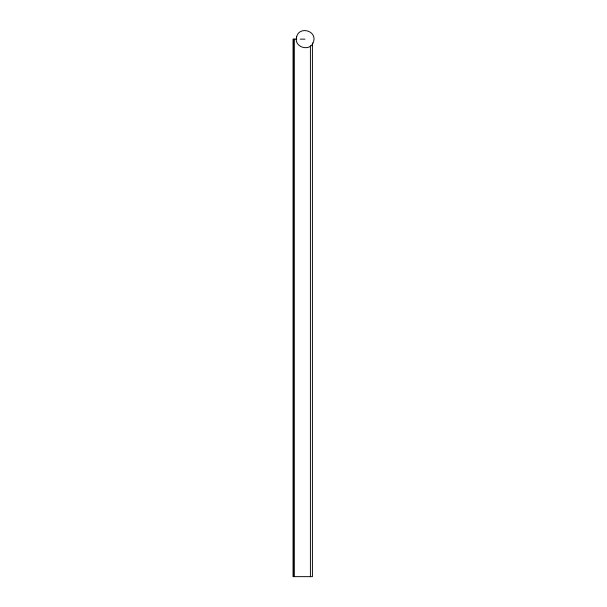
<?xml version="1.0" encoding="UTF-8"?>
<svg xmlns="http://www.w3.org/2000/svg" width="607" height="607" viewBox="0 0 607 607"><rect width="100%" height="100%" fill="white"/><g stroke="black" fill="none" stroke-linecap="round" stroke-linejoin="round"><path stroke-width="0.91" d="M296.8 39.136L293.082 39.136L293.082 576.65L312.415 576.65L312.415 42.915M300.237 39.136L305.002 39.136M310.405 45.745L310.405 576.65M294.334 39.136L294.334 576.65M293.416 39.136L293.416 576.65M296.641 36.86C293.31 47.657 311.11 52.422 313.622 41.413C316.953 30.616 299.152 25.851 296.641 36.86"/></g></svg>
